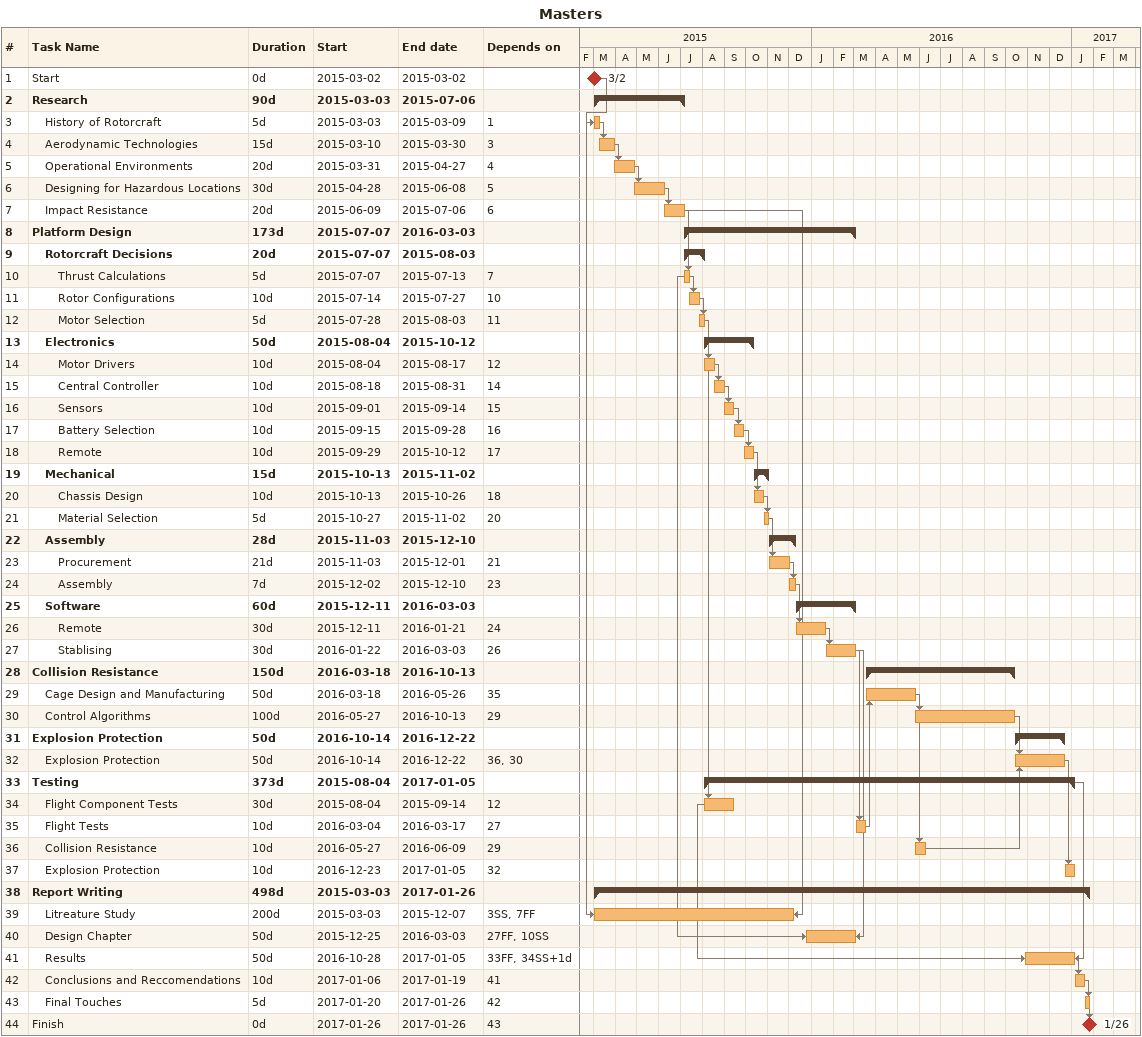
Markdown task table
Masters

| ID | Level | Task | Duration | Start | Finish | Predecessors |
|---|---|---|---|---|---|---|
| 1 | 1 | Start | 0d | 2015-03-02 | 2015-03-02 |  |
| 2 | 1 | **Research** | 90d | 2015-03-03 | 2015-07-06 |  |
| 3 | 2 | History of Rotorcraft | 5d | 2015-03-03 | 2015-03-09 | 1 |
| 4 | 2 | Aerodynamic Technologies | 15d | 2015-03-10 | 2015-03-30 | 3 |
| 5 | 2 | Operational Environments | 20d | 2015-03-31 | 2015-04-27 | 4 |
| 6 | 2 | Designing for Hazardous Locations | 30d | 2015-04-28 | 2015-06-08 | 5 |
| 7 | 2 | Impact Resistance | 20d | 2015-06-09 | 2015-07-06 | 6 |
| 8 | 1 | **Platform Design** | 173d | 2015-07-07 | 2016-03-03 |  |
| 9 | 2 | **Rotorcraft Decisions** | 20d | 2015-07-07 | 2015-08-03 |  |
| 10 | 3 | Thrust Calculations | 5d | 2015-07-07 | 2015-07-13 | 7 |
| 11 | 3 | Rotor Configurations | 10d | 2015-07-14 | 2015-07-27 | 10 |
| 12 | 3 | Motor Selection | 5d | 2015-07-28 | 2015-08-03 | 11 |
| 13 | 2 | **Electronics** | 50d | 2015-08-04 | 2015-10-12 |  |
| 14 | 3 | Motor Drivers | 10d | 2015-08-04 | 2015-08-17 | 12 |
| 15 | 3 | Central Controller | 10d | 2015-08-18 | 2015-08-31 | 14 |
| 16 | 3 | Sensors | 10d | 2015-09-01 | 2015-09-14 | 15 |
| 17 | 3 | Battery Selection | 10d | 2015-09-15 | 2015-09-28 | 16 |
| 18 | 3 | Remote | 10d | 2015-09-29 | 2015-10-12 | 17 |
| 19 | 2 | **Mechanical** | 15d | 2015-10-13 | 2015-11-02 |  |
| 20 | 3 | Chassis Design | 10d | 2015-10-13 | 2015-10-26 | 18 |
| 21 | 3 | Material Selection | 5d | 2015-10-27 | 2015-11-02 | 20 |
| 22 | 2 | **Assembly** | 28d | 2015-11-03 | 2015-12-10 |  |
| 23 | 3 | Procurement | 21d | 2015-11-03 | 2015-12-01 | 21 |
| 24 | 3 | Assembly | 7d | 2015-12-02 | 2015-12-10 | 23 |
| 25 | 2 | **Software** | 60d | 2015-12-11 | 2016-03-03 |  |
| 26 | 3 | Remote | 30d | 2015-12-11 | 2016-01-21 | 24 |
| 27 | 3 | Stablising | 30d | 2016-01-22 | 2016-03-03 | 26 |
| 28 | 1 | **Collision Resistance** | 150d | 2016-03-18 | 2016-10-13 |  |
| 29 | 2 | Cage Design and Manufacturing | 50d | 2016-03-18 | 2016-05-26 | 35 |
| 30 | 2 | Control Algorithms | 100d | 2016-05-27 | 2016-10-13 | 29 |
| 31 | 1 | **Explosion Protection** | 50d | 2016-10-14 | 2016-12-22 |  |
| 32 | 2 | Explosion Protection | 50d | 2016-10-14 | 2016-12-22 | 36, 30 |
| 33 | 1 | **Testing** | 373d | 2015-08-04 | 2017-01-05 |  |
| 34 | 2 | Flight Component Tests | 30d | 2015-08-04 | 2015-09-14 | 12 |
| 35 | 2 | Flight Tests | 10d | 2016-03-04 | 2016-03-17 | 27 |
| 36 | 2 | Collision Resistance | 10d | 2016-05-27 | 2016-06-09 | 29 |
| 37 | 2 | Explosion Protection | 10d | 2016-12-23 | 2017-01-05 | 32 |
| 38 | 1 | **Report Writing** | 498d | 2015-03-03 | 2017-01-26 |  |
| 39 | 2 | Litreature Study | 200d | 2015-03-03 | 2015-12-07 | 3SS, 7FF |
| 40 | 2 | Design Chapter | 50d | 2015-12-25 | 2016-03-03 | 27FF, 10SS |
| 41 | 2 | Results | 50d | 2016-10-28 | 2017-01-05 | 33FF, 34SS+1d |
| 42 | 2 | Conclusions and Reccomendations | 10d | 2017-01-06 | 2017-01-19 | 41 |
| 43 | 2 | Final Touches | 5d | 2017-01-20 | 2017-01-26 | 42 |
| 44 | 1 | Finish | 0d | 2017-01-26 | 2017-01-26 | 43 |
